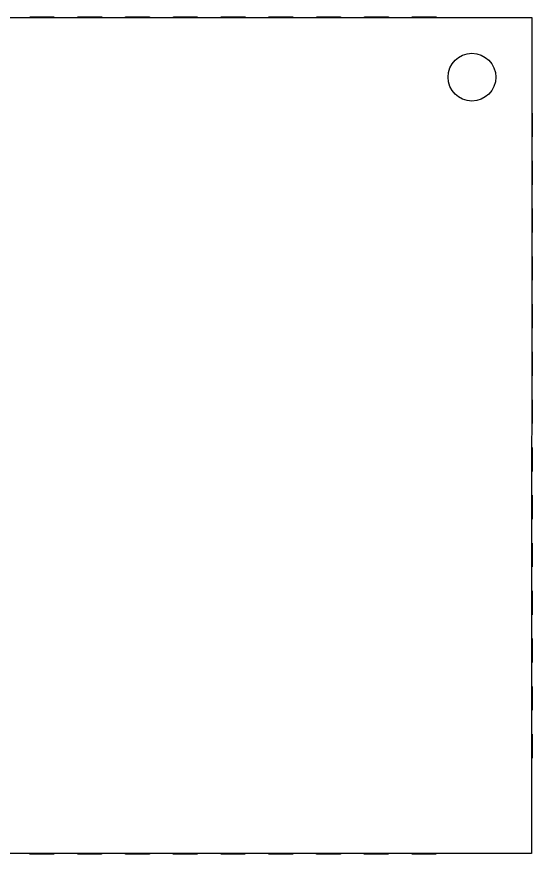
# Model space of a CAD drawing. Header units: millimetres. Extents: x 3 to 124, y -45 to 11.
# Drawn here: x 104.11 to 108.42, y -10.28 to -3.27 of the extents above; entities that cross this region are included whole.
import ezdxf

# ---------------------------------------------------------------- set-up
doc = ezdxf.new("R2010")
doc.units = ezdxf.units.MM
doc.header["$LTSCALE"] = 1.21
doc.header["$MEASUREMENT"] = 0
doc.layers.get('0').update_dxf_attribs({"linetype": 'CONTINUOUS'})

msp = doc.modelspace()

# ---------------------------------------------------------------- linework, layer by layer
at = {"color": 6, "linetype": 'Continuous'}
for p, q in [((101.4184, -3.2785), (108.4184, -3.2797)), ((104.2184, -3.279), (104.2184, -3.274)), ((104.2184, -3.274), (104.4184, -3.274)), ((104.4184, -3.274), (104.4184, -3.279)), ((104.6184, -3.2791), (104.6184, -3.2741)), ((104.6184, -3.2741), (104.8184, -3.2741)), ((104.8184, -3.2741), (104.8184, -3.2791)), ((105.0184, -3.2791), (105.0184, -3.2741)), ((105.0184, -3.2741), (105.2184, -3.2742)), ((105.2184, -3.2742), (105.2184, -3.2792)), ((105.4184, -3.2792), (105.4184, -3.2742)), ((105.4184, -3.2742), (105.6184, -3.2742)), ((105.6184, -3.2742), (105.6184, -3.2792)), ((105.8184, -3.2793), (105.8184, -3.2743)), ((105.8184, -3.2743), (106.0184, -3.2743)), ((106.0184, -3.2743), (106.0184, -3.2793)), ((106.2184, -3.2793), (106.2184, -3.2743)), ((106.2184, -3.2743), (106.4184, -3.2744)), ((106.4184, -3.2744), (106.4184, -3.2794)), ((106.6184, -3.2794), (106.6184, -3.2744)), ((106.6184, -3.2744), (106.8184, -3.2745)), ((106.8184, -3.2745), (106.8184, -3.2795)), ((107.0184, -3.2795), (107.0184, -3.2745)), ((107.0184, -3.2745), (107.2184, -3.2745)), ((107.2184, -3.2745), (107.2184, -3.2795)), ((107.4184, -3.2796), (107.4184, -3.2746)), ((107.4184, -3.2746), (107.6184, -3.2746)), ((107.6184, -3.2746), (107.6184, -3.2796)), ((108.4184, -3.2797), (108.4171, -10.2797)), ((108.4183, -4.0797), (108.4233, -4.0797)), ((108.4233, -4.0797), (108.4232, -4.2797)), ((108.4232, -4.2797), (108.4182, -4.2797)), ((108.4182, -4.4797), (108.4232, -4.4797)), ((108.4232, -4.4797), (108.4232, -4.6797)), ((108.4232, -4.6797), (108.4182, -4.6797)), ((108.4181, -4.8797), (108.4231, -4.8797)), ((108.4231, -4.8797), (108.4231, -5.0797)), ((108.4231, -5.0797), (108.4181, -5.0797)), ((108.4181, -5.2797), (108.4231, -5.2797)), ((108.4231, -5.2797), (108.423, -5.4797)), ((108.423, -5.4797), (108.418, -5.4797)), ((108.418, -5.6797), (108.423, -5.6797)), ((108.423, -5.6797), (108.4229, -5.8797)), ((108.4229, -5.8797), (108.4179, -5.8797)), ((108.4179, -6.0797), (108.4229, -6.0797)), ((108.4229, -6.0797), (108.4229, -6.2797)), ((108.4229, -6.2797), (108.4179, -6.2797)), ((108.4178, -6.4797), (108.4228, -6.4797)), ((108.4228, -6.4797), (108.4228, -6.6797)), ((108.4228, -6.6797), (108.4178, -6.6797)), ((108.4178, -6.8797), (108.4228, -6.8797)), ((108.4228, -6.8797), (108.4227, -7.0797)), ((108.4227, -7.0797), (108.4177, -7.0797)), ((108.4177, -7.2797), (108.4227, -7.2797)), ((108.4227, -7.2797), (108.4227, -7.4797)), ((108.4227, -7.4797), (108.4177, -7.4797)), ((108.4176, -7.6797), (108.4226, -7.6797)), ((108.4226, -7.6797), (108.4226, -7.8797)), ((108.4226, -7.8797), (108.4176, -7.8797)), ((108.4175, -8.0797), (108.4225, -8.0797)), ((108.4225, -8.0797), (108.4225, -8.2797)), ((108.4225, -8.2797), (108.4175, -8.2797)), ((108.4175, -8.4797), (108.4225, -8.4797)), ((108.4225, -8.4797), (108.4224, -8.6797)), ((108.4224, -8.6797), (108.4174, -8.6797)), ((108.4174, -8.8797), (108.4224, -8.8797)), ((108.4224, -8.8797), (108.4224, -9.0797)), ((108.4224, -9.0797), (108.4174, -9.0797)), ((108.4173, -9.2797), (108.4223, -9.2797)), ((108.4223, -9.2797), (108.4223, -9.4797)), ((108.4223, -9.4797), (108.4173, -9.4797)), ((108.4171, -10.2797), (101.4171, -10.2785)), ((104.2171, -10.284), (104.2171, -10.279)), ((104.4171, -10.284), (104.2171, -10.284)), ((104.4171, -10.279), (104.4171, -10.284)), ((104.6171, -10.2841), (104.6171, -10.2791)), ((104.8171, -10.2841), (104.6171, -10.2841)), ((104.8171, -10.2791), (104.8171, -10.2841)), ((105.0171, -10.2841), (105.0171, -10.2791)), ((105.2171, -10.2842), (105.0171, -10.2841)), ((105.2171, -10.2792), (105.2171, -10.2842)), ((105.4171, -10.2842), (105.4171, -10.2792)), ((105.6171, -10.2842), (105.4171, -10.2842)), ((105.6171, -10.2792), (105.6171, -10.2842)), ((105.8171, -10.2843), (105.8171, -10.2793)), ((106.0171, -10.2843), (105.8171, -10.2843)), ((106.0171, -10.2793), (106.0171, -10.2843)), ((106.2171, -10.2843), (106.2171, -10.2793)), ((106.4171, -10.2844), (106.2171, -10.2843)), ((106.4171, -10.2794), (106.4171, -10.2844)), ((106.6171, -10.2844), (106.6171, -10.2794)), ((106.8171, -10.2845), (106.6171, -10.2844)), ((106.8171, -10.2795), (106.8171, -10.2845)), ((107.0171, -10.2845), (107.0171, -10.2795)), ((107.2171, -10.2845), (107.0171, -10.2845)), ((107.2171, -10.2795), (107.2171, -10.2845)), ((107.4171, -10.2846), (107.4171, -10.2796)), ((107.6171, -10.2846), (107.4171, -10.2846)), ((107.6171, -10.2796), (107.6171, -10.2846))]:
    msp.add_line(p, q, dxfattribs=at)
msp.add_circle((107.9183, -3.7797), 0.2, dxfattribs=at)

doc.saveas('drawing.dxf')
